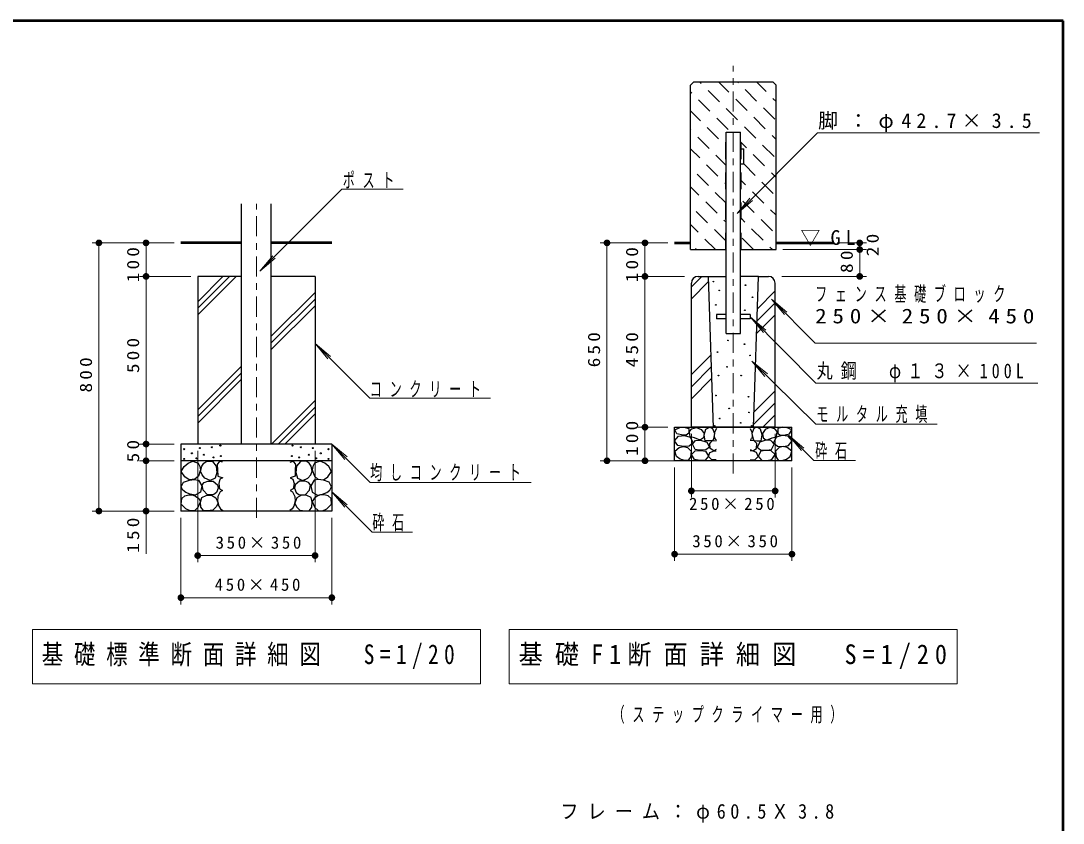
# Model space of a CAD drawing. Units: millimetres on the paper, with parts at other scales. Extents: x -385 to 0, y -594 to 267.
# Drawn here: x -155.4 to 0, y -446.7 to -327 of the extents above; entities that cross this region are included whole.
import ezdxf

# ---------------------------------------------------------------- set-up
doc = ezdxf.new("R2010")
doc.units = ezdxf.units.MM
doc.linetypes.add('USER1', pattern=[4.5, 2.5, -2])
doc.linetypes.add('USER2', pattern=[6, 3, -1, 1, -1])
doc.layers.add('LY_1', color=7, linetype='Continuous', lineweight=25)
doc.styles.add('ＭＳ ゴシック', font='')
doc.styles.get('ＭＳ ゴシック').set_extended_font_data('MS Gothic')

# ---------------------------------------------------------------- blocks, each defined once
blk = doc.blocks.new('filled_dot')
at = {"color": 0, "linetype": 'Continuous', "lineweight": -2, "const_width": 1.25}
blk.add_lwpolyline([(-0.625, 0, 1), (0.625, 0, 1)], format="xyb", close=True, dxfattribs=at)

msp = doc.modelspace()

# ---------------------------------------------------------------- linework, layer by layer
at = {"layer": 'LY_1', "lineweight": 50}
for p, q in [((0, -327), (-385, -327)), ((0, -594), (0, -327)), ((-122.513, -360.114), (-131.535, -360.114)), ((-109.035, -360.114), (-118.058, -360.114)), ((-57.934, -360.114), (-55.559, -360.114)), ((-42.809, -360.114), (-34.257, -360.114))]:
    msp.add_line(p, q, dxfattribs=at)
at = {"layer": 'LY_1', "linetype": 'USER2', "lineweight": 13}
for p, q in [((-49.184, -394.533), (-49.184, -333.732)), ((-120.285, -401.137), (-120.285, -354.307))]:
    msp.add_line(p, q, dxfattribs=at)
at = {"layer": 'LY_1'}
for p, q in [((-55.059, -336.114), (-55.559, -336.614)), ((-55.559, -361.114), (-55.559, -336.614)), ((-55.059, -336.114), (-43.309, -336.114)), ((-43.309, -336.114), (-42.809, -336.614)), ((-42.809, -361.114), (-42.809, -336.614)), ((-50.254, -343.614), (-48.114, -343.614)), ((-50.254, -373.614), (-50.254, -343.614)), ((-48.114, -373.614), (-48.114, -343.614)), ((-48.114, -346.114), (-47.614, -346.114)), ((-47.614, -348.314), (-47.614, -346.114)), ((-48.114, -348.314), (-47.614, -348.314)), ((-122.513, -390.114), (-122.513, -354.307)), ((-118.058, -390.114), (-118.058, -354.307)), ((-55.559, -361.114), (-50.254, -361.114)), ((-48.114, -361.114), (-42.809, -361.114)), ((-122.513, -365.114), (-129.035, -365.114)), ((-129.035, -365.114), (-129.035, -390.114)), ((-111.535, -365.114), (-118.058, -365.114)), ((-111.535, -365.114), (-111.535, -390.114)), ((-54.434, -365.114), (-52.934, -365.114)), ((-52.934, -365.114), (-50.254, -365.114)), ((-52.934, -365.114), (-52.182, -387.713)), ((-45.434, -365.114), (-48.114, -365.114)), ((-46.184, -387.614), (-45.434, -365.114)), ((-45.434, -365.114), (-43.934, -365.114)), ((-55.434, -387.614), (-55.434, -366.114)), ((-42.934, -387.614), (-42.934, -366.114)), ((-50.254, -370.789), (-51.684, -370.789)), ((-51.684, -370.789), (-51.684, -371.439)), ((-46.684, -370.789), (-48.114, -370.789)), ((-46.684, -370.789), (-46.684, -371.439)), ((-50.254, -371.439), (-51.684, -371.439)), ((-46.684, -371.439), (-48.114, -371.439)), ((-50.254, -373.614), (-48.114, -373.614)), ((-57.934, -387.614), (-40.434, -387.614)), ((-57.934, -392.614), (-57.934, -387.614)), ((-42.934, -387.614), (-55.434, -387.614)), ((-40.434, -392.614), (-40.434, -387.614)), ((-109.035, -390.114), (-131.535, -390.114)), ((-131.535, -390.114), (-131.535, -400.114)), ((-109.035, -390.114), (-109.035, -400.114)), ((-109.035, -392.614), (-131.535, -392.614)), ((-40.434, -392.614), (-57.934, -392.614)), ((-109.035, -400.114), (-131.535, -400.114))]:
    msp.add_line(p, q, dxfattribs=at)
at = {"layer": 'LY_1', "lineweight": 13}
for p, q in [((-53.966, -336.357), (-54.209, -336.114)), ((-49.837, -337.658), (-51.381, -336.114)), ((-48.423, -336.243), (-48.553, -336.114)), ((-44.293, -337.544), (-45.724, -336.114)), ((-55.381, -337.771), (-55.559, -337.593)), ((-51.251, -339.072), (-52.948, -337.375)), ((-47.122, -340.373), (-48.819, -338.676)), ((-45.707, -338.959), (-47.404, -337.262)), ((-42.809, -339.029), (-43.275, -338.563)), ((-52.665, -340.486), (-54.362, -338.789)), ((-48.536, -341.787), (-50.233, -340.09)), ((-42.992, -341.674), (-44.689, -339.977)), ((-54.08, -341.9), (-55.559, -340.421)), ((-49.95, -343.201), (-51.647, -341.504)), ((-44.406, -343.088), (-46.103, -341.391)), ((-55.494, -343.314), (-55.559, -343.249)), ((-51.364, -344.616), (-53.061, -342.919)), ((-45.821, -344.502), (-47.518, -342.805)), ((-52.778, -346.03), (-54.476, -344.333)), ((-36.631, -343.724), (-48.627, -355.721)), ((-42.809, -344.686), (-43.388, -344.106)), ((-36.631, -343.724), (-3.537, -343.724)), ((-54.193, -347.444), (-55.559, -346.078)), ((-50.254, -345.726), (-50.346, -345.634)), ((-47.235, -345.917), (-48.114, -345.038)), ((-43.105, -347.218), (-44.802, -345.521)), ((-50.254, -348.554), (-51.76, -347.048)), ((-44.519, -348.632), (-46.216, -346.935)), ((-51.477, -350.159), (-53.174, -348.462)), ((-45.934, -350.046), (-47.631, -348.349)), ((-42.809, -350.343), (-43.501, -349.65)), ((-52.892, -351.573), (-54.589, -349.876)), ((-50.254, -351.383), (-50.459, -351.178)), ((-47.348, -351.46), (-48.014, -350.794)), ((-43.218, -352.761), (-44.915, -351.064)), ((-107.561, -352.128), (-119.772, -364.34)), ((-107.561, -352.128), (-98.411, -352.128)), ((-54.306, -352.988), (-55.559, -351.735)), ((-50.254, -354.211), (-51.873, -352.592)), ((-44.633, -354.176), (-46.33, -352.479)), ((-51.591, -355.703), (-53.288, -354.006)), ((-48.627, -355.721), (-46.699, -353.423)), ((-48.627, -355.721), (-46.329, -353.793)), ((-46.047, -355.59), (-47.744, -353.893)), ((-53.005, -357.117), (-54.702, -355.42)), ((-42.809, -355.999), (-43.614, -355.194)), ((-54.419, -358.531), (-55.559, -357.392)), ((-50.254, -357.04), (-50.572, -356.721)), ((-47.461, -357.004), (-48.014, -356.451)), ((-43.332, -358.305), (-45.029, -356.608)), ((-50.289, -359.832), (-51.986, -358.135)), ((-44.746, -359.719), (-46.443, -358.022)), ((-132.535, -360.114), (-144.765, -360.114)), ((-143.765, -400.114), (-143.765, -360.114)), ((-132.535, -360.114), (-137.733, -360.114)), ((-136.733, -365.114), (-136.733, -360.114)), ((-58.934, -360.114), (-69.016, -360.114)), ((-68.016, -392.614), (-68.016, -360.114)), ((-62.345, -365.114), (-62.345, -360.114)), ((-51.837, -361.114), (-53.401, -359.55)), ((-46.18, -361.114), (-47.857, -359.437)), ((-33.684, -360.114), (-29.33, -360.114)), ((-30.33, -360.114), (-30.33, -361.114)), ((-119.772, -364.34), (-117.844, -362.042)), ((-54.665, -361.114), (-54.815, -360.964)), ((-43.352, -361.114), (-43.727, -360.738)), ((-41.809, -361.114), (-29.33, -361.114)), ((-30.33, -361.114), (-30.33, -365.114)), ((-119.772, -364.34), (-117.474, -362.411)), ((-130.035, -365.114), (-137.733, -365.114)), ((-136.733, -390.114), (-136.733, -365.114)), ((-129.035, -370.866), (-123.283, -365.114)), ((-129.035, -369.876), (-124.273, -365.114)), ((-129.035, -368.886), (-125.263, -365.114)), ((-56.434, -365.114), (-63.345, -365.114)), ((-62.345, -387.614), (-62.345, -365.114)), ((-55.434, -366.66), (-53.888, -365.114)), ((-41.934, -365.114), (-29.33, -365.114)), ((-55.434, -368.456), (-52.907, -365.929)), ((-118.058, -374.03), (-111.535, -367.508)), ((-45.594, -369.93), (-42.934, -367.27)), ((-118.058, -375.02), (-111.535, -368.498)), ((-118.058, -376.01), (-111.535, -369.488)), ((-45.656, -371.788), (-42.934, -369.066)), ((-43.482, -368.504), (-41.565, -370.811)), ((-43.482, -368.504), (-41.193, -370.443)), ((-36.977, -375.073), (-43.482, -368.504)), ((-46.602, -371.18), (-44.689, -373.491)), ((-46.602, -371.18), (-44.317, -373.123)), ((-36.869, -381.042), (-46.602, -371.18)), ((-45.718, -373.646), (-42.934, -370.862)), ((-111.535, -375.134), (-109.607, -377.432)), ((-111.535, -375.134), (-109.237, -377.062)), ((-103.368, -383.3), (-111.535, -375.134)), ((-36.977, -375.073), (-3.977, -375.073)), ((-55.434, -379.77), (-52.543, -376.878)), ((-129.035, -385.008), (-122.513, -378.485)), ((-55.434, -381.566), (-52.485, -378.617)), ((-46.401, -377.755), (-44.455, -380.038)), ((-46.401, -377.755), (-44.088, -379.666)), ((-36.872, -387.136), (-46.401, -377.755)), ((-129.035, -385.998), (-122.513, -379.475)), ((-129.035, -386.988), (-122.513, -380.465)), ((-55.434, -383.362), (-52.427, -380.355)), ((-46.108, -385.35), (-42.934, -382.175)), ((-36.869, -381.042), (-3.767, -381.042)), ((-118.019, -390.114), (-111.535, -383.63)), ((-103.368, -383.3), (-85.368, -383.3)), ((-117.029, -390.114), (-111.535, -384.62)), ((-46.17, -387.208), (-42.934, -383.971)), ((-116.039, -390.114), (-111.535, -385.61)), ((-44.78, -387.614), (-42.934, -385.768)), ((-58.934, -387.614), (-63.345, -387.614)), ((-62.345, -392.614), (-62.345, -387.614)), ((-36.872, -387.136), (-18.794, -387.136)), ((-55.434, -388.614), (-55.434, -398.112)), ((-42.934, -388.614), (-42.934, -398.112)), ((-40.956, -388.802), (-39.029, -391.102)), ((-40.956, -388.802), (-38.659, -390.733)), ((-37.173, -392.591), (-40.956, -388.802)), ((-132.535, -390.114), (-137.733, -390.114)), ((-136.733, -392.614), (-136.733, -390.114)), ((-129.035, -391.114), (-129.035, -407.755)), ((-111.535, -391.114), (-111.535, -407.755)), ((-109.035, -390.114), (-107.107, -392.412)), ((-109.035, -390.114), (-106.737, -392.042)), ((-103.32, -395.829), (-109.035, -390.114)), ((-132.535, -392.614), (-137.733, -392.614)), ((-136.733, -406.483), (-136.733, -392.614)), ((-53.456, -392.614), (-69.016, -392.614)), ((-37.173, -392.591), (-30.969, -392.591)), ((-57.934, -393.614), (-57.934, -407.54)), ((-40.434, -393.614), (-40.434, -407.54)), ((-103.32, -395.829), (-79.32, -395.829)), ((-109.035, -397.238), (-107.107, -399.537)), ((-109.035, -397.238), (-106.737, -399.167)), ((-102.999, -403.275), (-109.035, -397.238)), ((-42.934, -397.112), (-55.434, -397.112)), ((-132.535, -400.114), (-144.765, -400.114)), ((-132.535, -400.114), (-137.733, -400.114)), ((-131.535, -401.114), (-131.535, -414.031)), ((-109.035, -401.114), (-109.035, -414.031)), ((-102.999, -403.275), (-96.999, -403.275)), ((-111.535, -406.755), (-129.035, -406.755)), ((-40.434, -406.54), (-57.934, -406.54)), ((-109.035, -413.031), (-131.535, -413.031)), ((-153.685, -417.759), (-153.685, -425.892)), ((-86.885, -417.759), (-153.685, -417.759)), ((-86.885, -425.892), (-86.885, -417.759)), ((-82.584, -417.759), (-82.584, -425.892)), ((-15.784, -417.759), (-82.584, -417.759)), ((-15.784, -425.892), (-15.784, -417.759)), ((-153.685, -425.892), (-86.885, -425.892)), ((-82.584, -425.892), (-15.784, -425.892))]:
    msp.add_line(p, q, dxfattribs=at)
at = {"layer": 'LY_1', "linetype": 'USER1', "lineweight": 13}
for p, q in [((-50.354, -361.114), (-50.354, -343.614)), ((-48.014, -361.114), (-48.014, -343.614))]:
    msp.add_line(p, q, dxfattribs=at)
at = {"layer": 'LY_1'}
for points in [[(-56.667, -388.788), (-57.584, -388.615), (-57.918, -388.02), (-57.138, -387.661), (-56.531, -387.624), (-55.825, -387.822), (-55.812, -388.479), (-56.184, -388.801)], [(-54.375, -389.445), (-54.97, -389.21), (-55.626, -389.061), (-55.725, -388.268), (-55.379, -387.847), (-54.66, -387.648), (-53.954, -387.946), (-53.533, -388.541), (-53.632, -389.185), (-54.053, -389.482)], [(-52.244, -389.569), (-52.702, -389.618), (-53.359, -389.643), (-53.508, -388.726), (-53.26, -387.896), (-52.702, -387.624), (-52.256, -387.81), (-51.971, -388.565), (-52.133, -389.321)], [(-46.124, -389.569), (-45.665, -389.618), (-45.009, -389.643), (-44.86, -388.726), (-45.108, -387.896), (-45.665, -387.624), (-46.111, -387.81), (-46.396, -388.565), (-46.235, -389.321)], [(-43.993, -389.445), (-43.398, -389.21), (-42.741, -389.061), (-42.642, -388.268), (-42.989, -387.847), (-43.708, -387.648), (-44.414, -387.946), (-44.835, -388.541), (-44.736, -389.185), (-44.315, -389.482)], [(-41.701, -388.788), (-40.784, -388.615), (-40.449, -388.02), (-41.23, -387.661), (-41.837, -387.624), (-42.543, -387.822), (-42.556, -388.479), (-42.184, -388.801)], [(-56.667, -390.461), (-57.435, -390.349), (-57.956, -389.631), (-57.361, -388.949), (-56.469, -388.825), (-55.589, -389.11), (-55.18, -389.916), (-55.763, -390.436)], [(-54.202, -391.056), (-54.883, -390.932), (-55.279, -390.151), (-54.796, -389.606), (-54.053, -389.532), (-53.124, -389.817), (-52.752, -390.585), (-53.26, -390.994)], [(-44.166, -391.056), (-43.485, -390.932), (-43.088, -390.151), (-43.571, -389.606), (-44.315, -389.532), (-45.244, -389.817), (-45.616, -390.585), (-45.108, -390.994)], [(-41.701, -390.461), (-40.933, -390.349), (-40.412, -389.631), (-41.007, -388.949), (-41.899, -388.825), (-42.779, -389.11), (-43.187, -389.916), (-42.605, -390.436)], [(-56.407, -392.579), (-57.113, -392.356), (-57.671, -391.96), (-57.894, -391.179), (-57.237, -390.647), (-56.612, -390.501), (-56.023, -390.61), (-55.478, -391.167), (-55.564, -392.084), (-55.887, -392.53)], [(-54.164, -392.592), (-54.945, -392.431), (-55.416, -391.675), (-54.858, -391.143), (-53.991, -391.093), (-53.31, -391.18), (-52.888, -391.911), (-53.384, -392.53)], [(-44.203, -392.592), (-43.423, -392.431), (-42.952, -391.675), (-43.51, -391.143), (-44.377, -391.093), (-45.058, -391.18), (-45.479, -391.911), (-44.984, -392.53)], [(-41.961, -392.579), (-41.255, -392.356), (-40.697, -391.96), (-40.474, -391.179), (-41.131, -390.647), (-41.755, -390.501), (-42.345, -390.61), (-42.89, -391.167), (-42.803, -392.084), (-42.481, -392.53)], [(-130.29, -395.473), (-130.96, -395.02), (-131.485, -394.205), (-131.068, -393.481), (-130.471, -392.974), (-129.783, -392.648), (-128.968, -392.992), (-128.698, -393.454), (-128.624, -393.988), (-128.931, -394.912), (-129.457, -395.346)], [(-127.191, -395.531), (-127.967, -395.186), (-128.387, -394.734), (-128.593, -394.173), (-128.442, -393.418), (-128.132, -392.961), (-127.687, -392.663), (-126.846, -392.706), (-126.263, -393.396), (-126.177, -394.367), (-126.436, -395.186)], [(-113.38, -395.531), (-112.603, -395.186), (-112.184, -394.734), (-111.978, -394.173), (-112.129, -393.418), (-112.439, -392.961), (-112.884, -392.663), (-113.725, -392.706), (-114.307, -393.396), (-114.394, -394.367), (-114.135, -395.186)], [(-110.281, -395.473), (-109.611, -395.02), (-109.086, -394.205), (-109.502, -393.481), (-110.1, -392.974), (-110.788, -392.648), (-111.603, -392.992), (-111.872, -393.454), (-111.947, -393.988), (-111.639, -394.912), (-111.114, -395.346)], [(-130.145, -397.61), (-130.779, -397.338), (-131.25, -396.978), (-131.485, -396.505), (-131.141, -395.817), (-130.272, -395.527), (-129.537, -395.392), (-128.895, -395.491), (-128.406, -396.342), (-128.624, -397.302), (-129.402, -397.755)], [(-127.557, -397.688), (-128.205, -396.977), (-128.377, -396.222), (-128.058, -395.866), (-127.536, -395.661), (-126.716, -395.661), (-126.069, -396.222), (-125.961, -396.718), (-126.242, -397.343), (-126.63, -397.645)], [(-113.013, -397.688), (-112.366, -396.977), (-112.193, -396.222), (-112.513, -395.866), (-113.035, -395.661), (-113.854, -395.661), (-114.501, -396.222), (-114.609, -396.718), (-114.329, -397.343), (-113.941, -397.645)], [(-110.426, -397.61), (-109.792, -397.338), (-109.321, -396.978), (-109.086, -396.505), (-109.43, -395.817), (-110.299, -395.527), (-111.033, -395.392), (-111.675, -395.491), (-112.164, -396.342), (-111.947, -397.302), (-111.168, -397.755)], [(-130.163, -400.055), (-130.779, -399.801), (-131.485, -399.095), (-131.412, -398.244), (-130.971, -397.863), (-130.38, -397.701), (-129.864, -397.715), (-129.366, -397.882), (-128.882, -398.221), (-128.624, -398.679), (-129.004, -399.602), (-129.475, -400.037)], [(-128.614, -398.767), (-128.442, -398.077), (-127.795, -397.796), (-126.997, -397.753), (-126.306, -398.141), (-126.005, -398.939), (-126.263, -399.5), (-126.781, -399.975), (-127.601, -400.083), (-128.183, -400.039), (-128.554, -399.508)], [(-111.956, -398.767), (-112.129, -398.077), (-112.776, -397.796), (-113.574, -397.753), (-114.264, -398.141), (-114.566, -398.939), (-114.307, -399.5), (-113.79, -399.975), (-112.97, -400.083), (-112.388, -400.039), (-112.016, -399.508)], [(-110.408, -400.055), (-109.792, -399.801), (-109.086, -399.095), (-109.158, -398.244), (-109.6, -397.863), (-110.19, -397.701), (-110.707, -397.715), (-111.204, -397.882), (-111.689, -398.221), (-111.947, -398.679), (-111.567, -399.602), (-111.096, -400.037)]]:
    msp.add_lwpolyline(points, close=True, dxfattribs=at)
for points in [[(-51.699, -387.785), (-51.959, -388.355), (-52.009, -389.011), (-51.885, -389.395), (-51.724, -389.457)], [(-46.669, -387.785), (-46.409, -388.355), (-46.359, -389.011), (-46.483, -389.395), (-46.644, -389.457)], [(-51.711, -390.919), (-52.095, -391.155), (-52.653, -390.758), (-52.69, -390.052), (-52.306, -389.618), (-51.687, -389.581)], [(-46.656, -390.919), (-46.272, -391.155), (-45.715, -390.758), (-45.678, -390.052), (-46.062, -389.618), (-46.681, -389.581)], [(-51.711, -392.48), (-52.393, -392.456), (-52.888, -391.985), (-52.665, -391.365), (-52.046, -391.155), (-51.711, -391.118)], [(-46.656, -392.48), (-45.975, -392.456), (-45.479, -391.985), (-45.702, -391.365), (-46.322, -391.155), (-46.656, -391.118)], [(-125.322, -392.829), (-125.792, -392.666), (-126.118, -393.173), (-126.082, -393.988), (-126.046, -394.93), (-125.303, -395.147)], [(-115.249, -392.829), (-114.778, -392.666), (-114.452, -393.173), (-114.488, -393.988), (-114.525, -394.93), (-115.267, -395.147)], [(-125.322, -395.165), (-125.72, -395.346), (-125.901, -395.998), (-125.792, -396.813), (-125.34, -397.031)], [(-115.249, -395.165), (-114.851, -395.346), (-114.67, -395.998), (-114.778, -396.813), (-115.231, -397.031)], [(-125.322, -397.031), (-125.684, -397.248), (-126.028, -397.936), (-126.064, -398.66), (-125.883, -399.385), (-125.629, -399.783), (-125.285, -400.019)], [(-115.249, -397.031), (-114.887, -397.248), (-114.543, -397.936), (-114.507, -398.66), (-114.688, -399.385), (-114.941, -399.783), (-115.285, -400.019)]]:
    msp.add_lwpolyline(points, dxfattribs=at)
for centre, radius in [((-52.15, -365.888), 0.05), ((-47.356, -366.415), 0.05), ((-51.271, -367.201), 0.05), ((-46.313, -368.232), 0.05), ((-51.787, -369.369), 0.05), ((-47.45, -370.166), 0.05), ((-49.98, -374.654), 0.05), ((-47.511, -375.228), 0.05), ((-51.526, -376.4), 0.05), ((-46.688, -376.899), 0.05), ((-50.105, -378.595), 0.05), ((-51.377, -379.917), 0.05), ((-48.009, -379.917), 0.05), ((-51.76, -382.882), 0.05), ((-46.909, -383.066), 0.05), ((-49.801, -384.798), 0.05), ((-46.846, -385.402), 0.05), ((-51.202, -386.317), 0.05), ((-48.077, -386.948), 0.05), ((-51.951, -387.399), 0.05), ((-46.416, -387.399), 0.05), ((-131.051, -390.882), 0.0774), ((-129.89, -391.502), 0.0774), ((-128.702, -390.728), 0.0774), ((-126.921, -390.598), 0.0774), ((-125.657, -390.34), 0.0774), ((-114.914, -390.34), 0.0774), ((-113.649, -390.598), 0.0774), ((-111.868, -390.728), 0.0774), ((-110.681, -391.502), 0.0774), ((-109.52, -390.882), 0.0774), ((-131.051, -392.328), 0.0774), ((-129.193, -392.25), 0.0774), ((-128.109, -391.708), 0.0774), ((-126.663, -392.121), 0.0774), ((-125.579, -391.915), 0.0774), ((-114.991, -391.915), 0.0774), ((-113.907, -392.121), 0.0774), ((-112.462, -391.708), 0.0774), ((-111.378, -392.25), 0.0774), ((-109.52, -392.328), 0.0774)]:
    msp.add_circle(centre, radius, dxfattribs=at)
for centre, start, end in [((-54.434, -366.114), 90, 180), ((-43.934, -366.114), 0, 90)]:
    msp.add_arc(centre, 1, start, end, dxfattribs=at)

# ---------------------------------------------------------------- block references
at = {"layer": 'LY_1', "lineweight": 13, "xscale": 0.4, "yscale": 0.4}
for p, rotation in [((-143.765, -360.114), 270), ((-136.733, -360.114), 270), ((-68.016, -360.114), 270), ((-62.345, -360.114), 270), ((-30.33, -360.114), 270), ((-30.33, -361.114), 90), ((-30.33, -361.114), 270), ((-136.733, -365.114), 90), ((-136.733, -365.114), 270), ((-62.345, -365.114), 90), ((-62.345, -365.114), 270), ((-30.33, -365.114), 90), ((-62.345, -387.614), 90), ((-62.345, -387.614), 270), ((-136.733, -390.114), 90), ((-136.733, -390.114), 270), ((-136.733, -392.614), 90), ((-136.733, -392.614), 270), ((-68.016, -392.614), 90), ((-62.345, -392.614), 90), ((-42.934, -397.112), 180), ((-143.765, -400.114), 90), ((-136.733, -400.114), 90), ((-111.535, -406.755), 180), ((-40.434, -406.54), 180), ((-109.035, -413.031), 180)]:
    msp.add_blockref('filled_dot', p, dxfattribs=dict(at, rotation=rotation))
for p in [(-55.434, -397.112), (-129.035, -406.755), (-57.934, -406.54), (-131.535, -413.031)]:
    msp.add_blockref('filled_dot', p, dxfattribs=at)

# ---------------------------------------------------------------- texts
at = {"layer": 'LY_1', "style": 'ＭＳ ゴシック'}
for s, insert, char_height, attachment_point in [('\\T1.5;脚：φ42.7×3.5', (-36.537, -343.574), 2.199, 7), ('\\T1.64;\\W0.6;ポスト', (-107.411, -351.978), 2.199, 7), ('\\T1.5;▽GL', (-39.184, -360.614), 2.199, 7), ('\\T1.64;\\W0.6;フェンス基礎ブロック', (-36.977, -366.623), 2.199, 1), ('\\T1.5;\\W1.15;250×250×450', (-36.977, -369.923), 2.199, 1), ('\\T1.5;\\W0.8;丸鋼\u3000φ１３×100L', (-36.767, -380.892), 2.199, 7), ('\\T1.64;\\W0.6;コンクリート', (-103.368, -383.15), 2.199, 7), ('\\T1.64;\\W0.6;モルタル充填', (-36.794, -386.986), 2.199, 7), ('\\T1.64;\\W0.6;砕石', (-36.969, -392.441), 2.199, 7), ('\\T1.64;\\W0.6;均しコンクリート', (-103.32, -395.679), 2.199, 7), ('\\T1.32;250×250', (-49.193, -398.112), 1.833, 2), ('\\T1.64;\\W0.6;砕石', (-102.999, -403.125), 2.199, 7), ('\\T1.32;350×350', (-119.775, -405.755), 1.833, 8), ('\\T1.32;350×350', (-48.707, -405.54), 1.833, 8), ('\\T1.32;450×450', (-119.909, -412.031), 1.833, 8), ('\\T1.5;\\W0.8;基礎標準断面詳細図\u3000S=1/20', (-152.285, -421.825), 2.933, 4), ('\\T1.5;\\W0.9;基礎F1断面詳細図\u3000S=1/20', (-81.184, -421.825), 2.933, 4), ('\\T1.64;\\W0.6;（ステップクライマー用）', (-67.184, -430.578), 2.199, 4), ('\\T1.5;\\W0.9;フレーム：φ60.5Ｘ3.8', (-74.965, -446.586), 2.199, 7)]:
    msp.add_mtext(s, dxfattribs=dict(at, insert=insert, char_height=char_height, attachment_point=attachment_point))
at = {"layer": 'LY_1', "char_height": 1.833, "rotation": 90, "style": 'ＭＳ ゴシック'}
for s, insert, attachment_point in [('\\T1.34;\\W1.15;20', (-29.33, -360.186), 2), ('\\T1.33;\\W1.15;100', (-137.733, -363.131), 8), ('\\T1.33;\\W1.15;100', (-63.345, -363.133), 8), ('\\T1.34;\\W1.15;80', (-31.33, -362.686), 8), ('\\T1.33;\\W1.15;500', (-137.733, -376.679), 8), ('\\T1.33;\\W1.15;650', (-69.016, -375.818), 8), ('\\T1.33;\\W1.15;450', (-63.345, -375.818), 8), ('\\T1.33;\\W1.15;800', (-144.765, -379.573), 8), ('\\T1.33;\\W1.15;100', (-63.345, -389.039), 8), ('\\T1.34;\\W1.15;50', (-137.733, -390.936), 8), ('\\T1.33;\\W1.15;150', (-137.733, -403.483), 8)]:
    msp.add_mtext(s, dxfattribs=dict(at, insert=insert, attachment_point=attachment_point))

doc.saveas('drawing.dxf')
